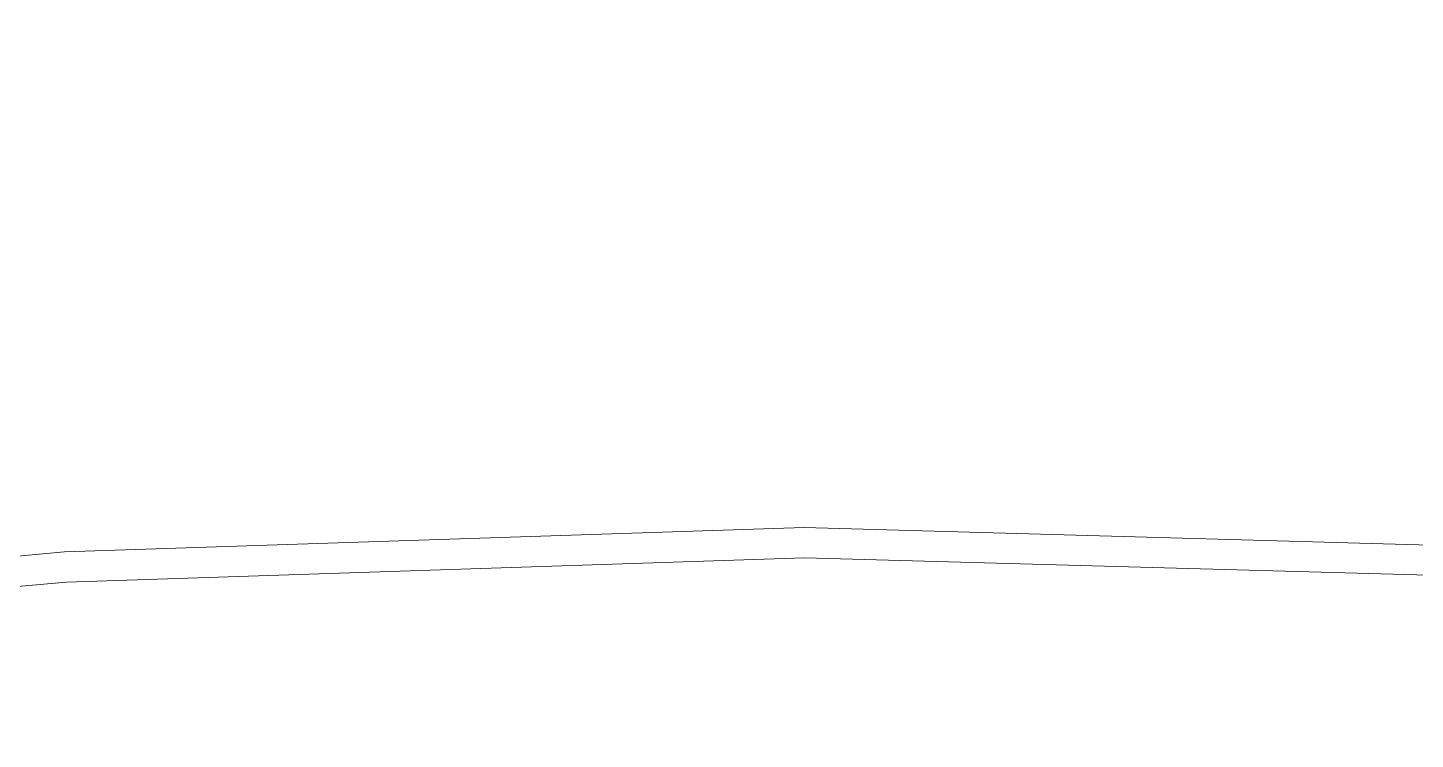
# Model space of a CAD drawing. Header units: inches. Extents: x 27644242 to 29005101, y -955243 to 216979.
# Drawn here: x 28749974 to 28760592, y -43125 to -37681 of the extents above; entities that cross this region are included whole.
import ezdxf

# ---------------------------------------------------------------- set-up
doc = ezdxf.new("R2010")
doc.units = ezdxf.units.IN
doc.header["$MEASUREMENT"] = 0
doc.layers.add('RVA Site Boundary', color=17, linetype='Continuous', lineweight=15)

msp = doc.modelspace()

# ---------------------------------------------------------------- linework, layer by layer
at = {"layer": 'RVA Site Boundary', "color": 5, "ltscale": 500}
for points in [[(28790878.1, -11287.9), (28793349.5, -21055.4), (28793435.1, -21419.8), (28793041.3, -21501.1), (28789472.8, -22236.9), (28786429.7, -22984), (28779951.2, -24700.6), (28776603.4, -25665.5), (28773784, -26409.5), (28775090.3, -31859.6), (28777208.4, -40568.4), (28777553.9, -41884.6), (28777564.3, -41938.8), (28777427, -41913.4), (28777067.6, -41847), (28769049.4, -39900.6), (28764436, -41380.1), (28762589.1, -41862.4), (28762074.2, -41908.2), (28755917.6, -41736), (28750270.6, -41922), (28749606.4, -41982.6), (28742304.8, -42399.5), (28734332.8, -43125.1)], [(28777115.6, -41622), (28769040.8, -39661.8), (28764371.8, -41159.2), (28762549.6, -41635.1), (28762067.2, -41677.9), (28755917.1, -41505.9), (28750256.3, -41692.4), (28749589.4, -41753.2), (28742287.8, -42170.1), (28734298.4, -42897.3)]]:
    msp.add_lwpolyline(points, dxfattribs=at)
at = {"layer": 'RVA Site Boundary', "ltscale": 500}
msp.add_lwpolyline([(28777067.6, -41847), (28769049.4, -39900.6), (28764436, -41380.1), (28762589.1, -41862.4), (28762074.2, -41908.2), (28755917.6, -41736), (28750270.6, -41922), (28749606.4, -41982.6), (28742304.8, -42399.5), (28734332.8, -43125.1)], dxfattribs=at)
msp.add_lwpolyline([(28777067.6, -41847), (28769049.4, -39900.6), (28764436, -41380.1), (28762589.1, -41862.4), (28762074.2, -41908.2), (28755917.6, -41736), (28750270.6, -41922), (28749606.4, -41982.6), (28742304.8, -42399.5), (28734332.8, -43125.1)], dxfattribs=at)

doc.saveas('drawing.dxf')
